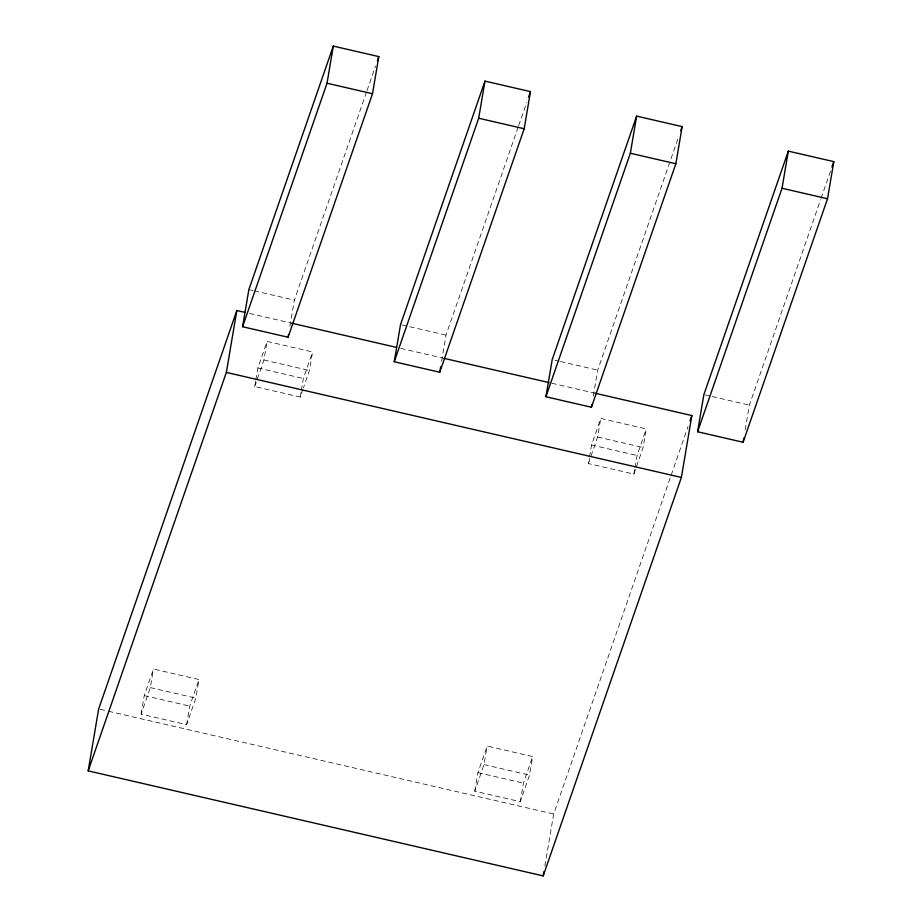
<?xml version="1.0" encoding="UTF-8"?>
<svg xmlns="http://www.w3.org/2000/svg" width="922" height="922" viewBox="0 0 922 922"><rect width="100%" height="100%" fill="white"/><g stroke="black" fill="none" stroke-linecap="round" stroke-linejoin="round"><path stroke-width="0.69" stroke-dasharray="4.61 3.46" d="M141.112 714.17L144.247 695.603L153.467 669.038L198.968 679.537L195.821 698.104L186.613 724.669L141.112 714.17L150.321 687.605L153.467 669.038M186.613 724.669L189.748 706.102L198.968 679.537M302.992 389.084L300.226 397.048L254.726 386.548L255.625 381.247M255.843 379.922L257.86 367.982L267.08 341.417L312.581 351.927L309.435 370.483L303.453 387.759M254.726 386.548L263.934 359.983L267.08 341.417M289.934 326.238L294.36 300.099L366.53 91.969M300.226 397.048L301.125 391.746M301.344 390.421L303.361 378.481L312.581 351.927M441.603 361.24L446.029 335.112L518.199 126.982M474.784 791.191L477.93 772.624L487.139 746.059L532.639 756.559L529.505 775.125L520.285 801.691L474.784 791.191L484.004 764.626L487.139 746.059M520.285 801.691L523.431 783.124L532.639 756.559M593.272 396.253L597.698 370.125L678.834 136.145M589.515 456.943L591.544 445.003L600.752 418.438L646.253 428.949L643.107 447.504L633.898 474.069L588.397 463.57L589.296 458.269M588.397 463.57L597.606 437.005L600.752 418.438M544.867 866.058L553.673 814.011L688.077 426.437M633.898 474.069L634.797 468.768M635.028 467.442L637.044 455.503L646.253 428.949M745.183 429.883L749.367 405.127L820.603 199.717M367.002 90.61L375.496 66.13M518.671 125.623L526.692 102.492M821.076 198.357L830.976 169.798M248.859 289.6L252.997 290.557M254.368 290.868L294.36 300.099M401.9 324.924L446.029 335.112M554.952 360.26L559.089 361.217M560.472 361.528L597.698 370.125M705.249 394.95L710.758 396.218M712.141 396.541L749.367 405.127M249.436 313.434L290.038 322.815M400.644 348.343L442.641 358.036M551.84 383.241L595.243 393.256M263.934 359.983L309.435 370.483M597.606 437.005L643.107 447.504M257.86 367.982L303.361 378.481M591.544 445.003L637.044 455.503M150.321 687.605L195.821 698.104M484.004 764.626L529.505 775.125M144.247 695.603L189.748 706.102M477.93 772.624L523.431 783.124M100.06 709.306L107.056 710.92M108.462 711.254L553.673 814.011"/><path stroke-width="1.38" d="M595.243 393.256L691.846 415.557L681.381 477.446L543.196 875.9L88.189 770.873L98.654 708.983L236.839 310.53L245.24 312.466M88.189 770.873L226.363 372.419L236.839 310.53M242.578 326.734L248.859 289.6L333.291 46.1L378.804 56.599L372.523 93.733L288.079 337.233L242.578 326.734L327.022 83.234L333.291 46.1M288.079 337.233L288.54 334.479M394.247 361.747L400.528 324.613L484.972 81.113L530.473 91.612L524.192 128.746L439.748 372.246L394.247 361.747L478.691 118.235L484.972 81.113M439.748 372.246L440.681 366.749M545.916 396.748L552.197 359.615L636.641 116.114L682.142 126.625L675.861 163.747L591.417 407.259L545.916 396.748L630.36 153.248L636.641 116.114M591.417 407.259L591.878 404.504M543.196 875.9L543.911 871.682M697.585 431.761L703.866 394.628L788.31 151.127L833.811 161.627L827.53 198.76L743.086 442.26L697.585 431.761L782.029 188.261L788.31 151.127M743.086 442.26L743.789 438.134M377.386 60.679L378.804 56.599M528.583 97.052L530.473 91.612M680.724 130.705L682.142 126.625M689.956 420.997L691.846 415.557M831.921 167.078L833.811 161.627M327.022 83.234L372.523 93.733M478.691 118.235L524.192 128.746M630.36 153.248L675.861 163.747M782.029 188.261L827.53 198.76M291.433 323.138L396.437 347.375M444.035 358.358L549.039 382.595M226.363 372.419L681.381 477.446"/></g></svg>
